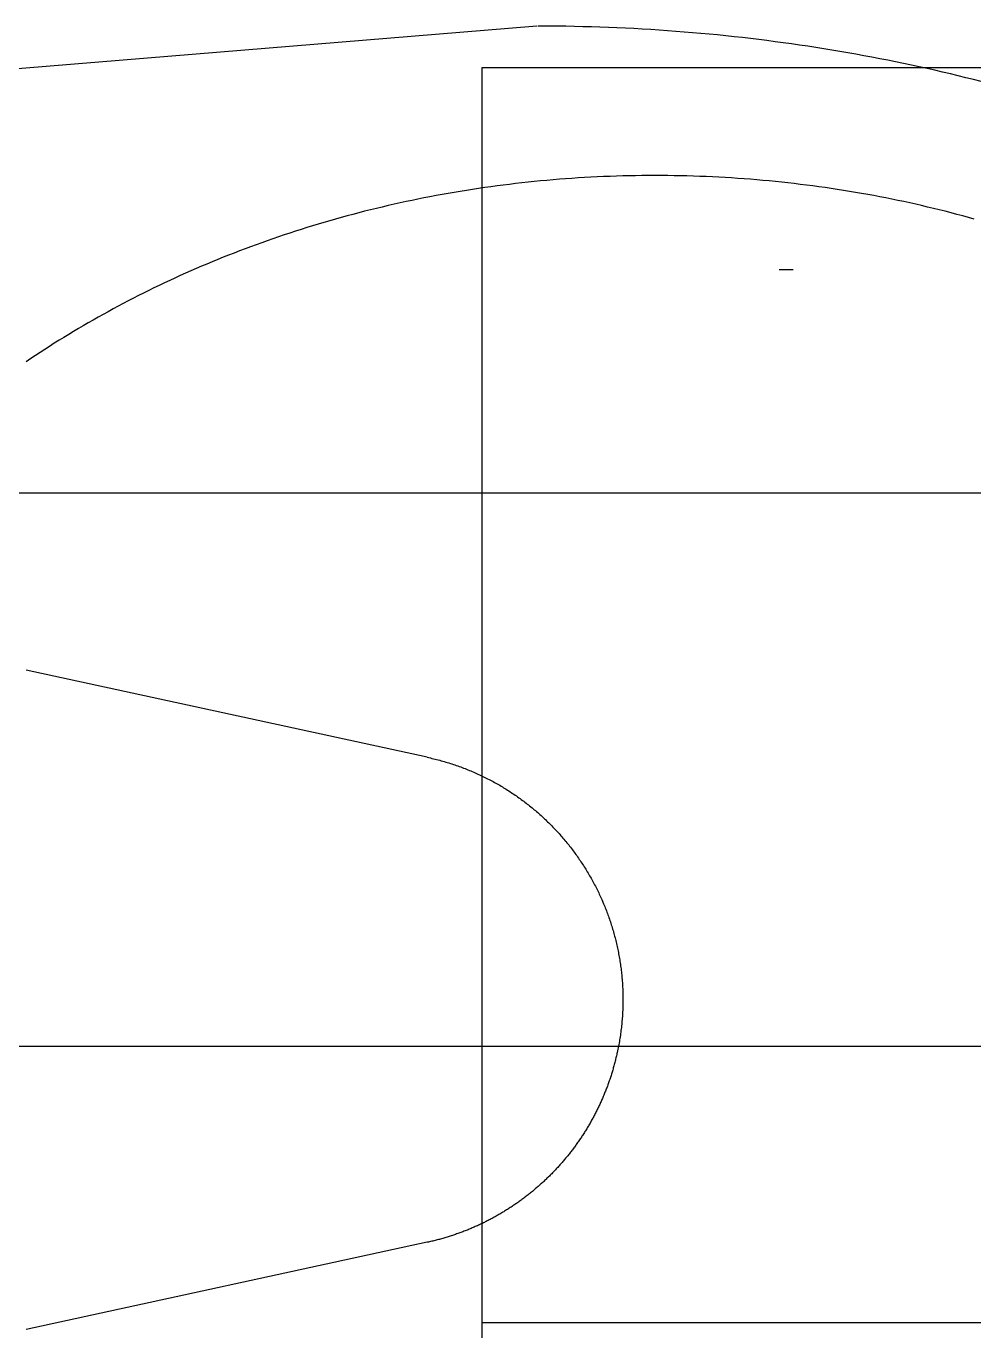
# Model space of a CAD drawing. Header units: millimetres. Extents: x 90740 to 167944, y -39332 to 25855.
# Drawn here: x 100253.5 to 100424.9, y 16700.9 to 16936.9 of the extents above; entities that cross this region are included whole.
import ezdxf

# ---------------------------------------------------------------- set-up
doc = ezdxf.new("R2010")
doc.units = ezdxf.units.MM
doc.layers.add('1__NP___MIESTNOSTIUK', color=7, linetype='Continuous')
doc.layers.add('PODLAHOVKA', color=7, linetype='Continuous')
doc.layers.add('XR$1$STANDARD', color=252, linetype='Continuous', lineweight=25)

# ---------------------------------------------------------------- blocks, each defined once
blk = doc.blocks.new('A$C90b3fe5d')
at = {"layer": 'XR$1$STANDARD', "linetype": 'Continuous', "lineweight": -2}
for p, q in [((1070.18, 20397.86), (742.23, 20370.83)), ((1070.79, 20397.86), (1070.38, 20397.86)), ((1072.35, 20397.85), (1070.79, 20397.86)), ((1073.9, 20397.84), (1072.35, 20397.85)), ((1075.44, 20397.82), (1073.9, 20397.84)), ((1076.99, 20397.79), (1075.44, 20397.82)), ((1078.53, 20397.75), (1076.99, 20397.79)), ((1080.07, 20397.71), (1078.53, 20397.75)), ((1081.61, 20397.66), (1080.07, 20397.71)), ((1083.14, 20397.61), (1081.61, 20397.66)), ((1084.68, 20397.54), (1083.14, 20397.61)), ((1086.21, 20397.47), (1084.68, 20397.54)), ((1087.73, 20397.4), (1086.21, 20397.47)), ((1089.26, 20397.31), (1087.73, 20397.4)), ((1090.78, 20397.22), (1089.26, 20397.31)), ((1092.3, 20397.12), (1090.78, 20397.22)), ((1093.82, 20397.02), (1092.3, 20397.12)), ((1095.33, 20396.91), (1093.82, 20397.02)), ((1096.84, 20396.79), (1095.33, 20396.91)), ((1098.35, 20396.66), (1096.84, 20396.79)), ((1099.85, 20396.53), (1098.35, 20396.66)), ((1101.36, 20396.39), (1099.85, 20396.53)), ((1102.86, 20396.25), (1101.36, 20396.39)), ((1104.35, 20396.1), (1102.86, 20396.25)), ((1105.85, 20395.94), (1104.35, 20396.1)), ((1107.34, 20395.77), (1105.85, 20395.94)), ((1108.82, 20395.6), (1107.34, 20395.77)), ((1110.31, 20395.42), (1108.82, 20395.6)), ((1111.79, 20395.24), (1110.31, 20395.42)), ((1113.27, 20395.04), (1111.79, 20395.24)), ((1114.74, 20394.85), (1113.27, 20395.04)), ((1116.22, 20394.64), (1114.74, 20394.85)), ((1117.68, 20394.43), (1116.22, 20394.64)), ((1119.15, 20394.21), (1117.68, 20394.43)), ((1120.61, 20393.99), (1119.15, 20394.21)), ((1122.07, 20393.76), (1120.61, 20393.99)), ((1123.53, 20393.52), (1122.07, 20393.76)), ((1124.98, 20393.27), (1123.53, 20393.52)), ((1126.43, 20393.02), (1124.98, 20393.27)), ((1127.87, 20392.77), (1126.43, 20393.02)), ((1129.32, 20392.5), (1127.87, 20392.77)), ((1130.75, 20392.24), (1129.32, 20392.5)), ((1132.19, 20391.96), (1130.75, 20392.24)), ((1133.62, 20391.68), (1132.19, 20391.96)), ((1135.05, 20391.39), (1133.62, 20391.68)), ((1136.47, 20391.1), (1135.05, 20391.39)), ((1137.89, 20390.79), (1136.47, 20391.1)), ((1139.31, 20390.49), (1137.89, 20390.79)), ((1140.73, 20390.17), (1139.31, 20390.49)), ((1142.14, 20389.86), (1140.73, 20390.17)), ((1143.54, 20389.53), (1142.14, 20389.86)), ((1144.94, 20389.2), (1143.54, 20389.53)), ((1146.34, 20388.86), (1144.94, 20389.2)), ((1147.74, 20388.52), (1146.34, 20388.86)), ((1149.13, 20388.17), (1147.74, 20388.52)), ((1150.51, 20387.81), (1149.13, 20388.17)), ((1068.61, 20369.63), (1067.48, 20369.5)), ((1069.73, 20369.74), (1068.61, 20369.63)), ((1070.86, 20369.85), (1069.73, 20369.74)), ((1071.99, 20369.96), (1070.86, 20369.85)), ((1073.13, 20370.06), (1071.99, 20369.96)), ((1074.26, 20370.15), (1073.13, 20370.06)), ((1075.4, 20370.24), (1074.26, 20370.15)), ((1076.54, 20370.32), (1075.4, 20370.24)), ((1077.68, 20370.39), (1076.54, 20370.32)), ((1078.83, 20370.46), (1077.68, 20370.39)), ((1079.97, 20370.53), (1078.83, 20370.46)), ((1081.12, 20370.58), (1079.97, 20370.53)), ((1082.27, 20370.64), (1081.12, 20370.58)), ((1083.42, 20370.68), (1082.27, 20370.64)), ((1084.57, 20370.72), (1083.42, 20370.68)), ((1085.73, 20370.75), (1084.57, 20370.72)), ((1086.88, 20370.78), (1085.73, 20370.75)), ((1088.04, 20370.8), (1086.88, 20370.78)), ((1089.2, 20370.82), (1088.04, 20370.8)), ((1090.37, 20370.83), (1089.2, 20370.82)), ((1091.53, 20370.83), (1090.37, 20370.83)), ((1092.69, 20370.83), (1091.53, 20370.83)), ((1091.53, 20370.83), (1091.53, 20370.83)), ((1093.86, 20370.82), (1092.69, 20370.83)), ((1095.02, 20370.8), (1093.86, 20370.82)), ((1096.18, 20370.78), (1095.02, 20370.8)), ((1097.33, 20370.75), (1096.18, 20370.78)), ((1098.49, 20370.72), (1097.33, 20370.75)), ((1099.64, 20370.68), (1098.49, 20370.72)), ((1100.79, 20370.64), (1099.64, 20370.68)), ((1101.94, 20370.58), (1100.79, 20370.64)), ((1103.09, 20370.53), (1101.94, 20370.58)), ((1104.24, 20370.46), (1103.09, 20370.53)), ((1105.38, 20370.39), (1104.24, 20370.46)), ((1106.52, 20370.32), (1105.38, 20370.39)), ((1107.66, 20370.24), (1106.52, 20370.32)), ((1108.8, 20370.15), (1107.66, 20370.24)), ((1109.93, 20370.06), (1108.8, 20370.15)), ((1111.07, 20369.96), (1109.93, 20370.06)), ((1112.2, 20369.85), (1111.07, 20369.96)), ((1113.33, 20369.74), (1112.2, 20369.85)), ((1114.46, 20369.63), (1113.33, 20369.74)), ((1115.58, 20369.5), (1114.46, 20369.63)), ((1051.97, 20367.2), (1050.88, 20366.99)), ((1053.06, 20367.4), (1051.97, 20367.2)), ((1054.16, 20367.59), (1053.06, 20367.4)), ((1055.25, 20367.78), (1054.16, 20367.59)), ((1056.35, 20367.97), (1055.25, 20367.78)), ((1057.46, 20368.15), (1056.35, 20367.97)), ((1058.56, 20368.32), (1057.46, 20368.15)), ((1059.67, 20368.49), (1058.56, 20368.32)), ((1060.78, 20368.65), (1059.67, 20368.49)), ((1061.89, 20368.81), (1060.78, 20368.65)), ((1063, 20368.96), (1061.89, 20368.81)), ((1064.12, 20369.1), (1063, 20368.96)), ((1065.24, 20369.24), (1064.12, 20369.1)), ((1066.36, 20369.38), (1065.24, 20369.24)), ((1067.48, 20369.5), (1066.36, 20369.38)), ((1116.7, 20369.38), (1115.58, 20369.5)), ((1117.82, 20369.24), (1116.7, 20369.38)), ((1118.94, 20369.1), (1117.82, 20369.24)), ((1120.06, 20368.96), (1118.94, 20369.1)), ((1121.17, 20368.81), (1120.06, 20368.96)), ((1122.28, 20368.65), (1121.17, 20368.81)), ((1123.39, 20368.49), (1122.28, 20368.65)), ((1124.5, 20368.32), (1123.39, 20368.49)), ((1125.61, 20368.15), (1124.5, 20368.32)), ((1126.71, 20367.97), (1125.61, 20368.15)), ((1127.81, 20367.78), (1126.71, 20367.97)), ((1128.9, 20367.59), (1127.81, 20367.78)), ((1130, 20367.4), (1128.9, 20367.59)), ((1131.09, 20367.2), (1130, 20367.4)), ((1132.18, 20366.99), (1131.09, 20367.2)), ((1041.19, 20364.88), (1040.12, 20364.62)), ((1042.25, 20365.14), (1041.19, 20364.88)), ((1043.32, 20365.39), (1042.25, 20365.14)), ((1044.39, 20365.63), (1043.32, 20365.39)), ((1045.47, 20365.87), (1044.39, 20365.63)), ((1046.55, 20366.11), (1045.47, 20365.87)), ((1047.63, 20366.34), (1046.55, 20366.11)), ((1048.71, 20366.56), (1047.63, 20366.34)), ((1049.79, 20366.78), (1048.71, 20366.56)), ((1050.88, 20366.99), (1049.79, 20366.78)), ((1133.27, 20366.78), (1132.18, 20366.99)), ((1134.35, 20366.56), (1133.27, 20366.78)), ((1135.44, 20366.34), (1134.35, 20366.56)), ((1136.52, 20366.11), (1135.44, 20366.34)), ((1137.59, 20365.87), (1136.52, 20366.11)), ((1138.67, 20365.63), (1137.59, 20365.87)), ((1139.74, 20365.39), (1138.67, 20365.63)), ((1140.81, 20365.14), (1139.74, 20365.39)), ((1141.87, 20364.88), (1140.81, 20365.14)), ((1142.94, 20364.62), (1141.87, 20364.88)), ((1032.76, 20362.65), (1031.71, 20362.35)), ((1033.8, 20362.95), (1032.76, 20362.65)), ((1034.85, 20363.24), (1033.8, 20362.95)), ((1035.9, 20363.53), (1034.85, 20363.24)), ((1036.95, 20363.81), (1035.9, 20363.53)), ((1038, 20364.09), (1036.95, 20363.81)), ((1039.06, 20364.36), (1038, 20364.09)), ((1040.12, 20364.62), (1039.06, 20364.36)), ((1144, 20364.36), (1142.94, 20364.62)), ((1145.06, 20364.09), (1144, 20364.36)), ((1146.11, 20363.81), (1145.06, 20364.09)), ((1147.17, 20363.53), (1146.11, 20363.81)), ((1148.22, 20363.24), (1147.17, 20363.53)), ((1149.26, 20362.95), (1148.22, 20363.24)), ((1024.51, 20360.09), (1023.49, 20359.74)), ((1025.53, 20360.43), (1024.51, 20360.09)), ((1026.55, 20360.76), (1025.53, 20360.43)), ((1027.58, 20361.09), (1026.55, 20360.76)), ((1028.61, 20361.41), (1027.58, 20361.09)), ((1029.64, 20361.73), (1028.61, 20361.41)), ((1030.68, 20362.04), (1029.64, 20361.73)), ((1031.71, 20362.35), (1030.68, 20362.04)), ((1018.45, 20357.95), (1017.45, 20357.58)), ((1019.45, 20358.32), (1018.45, 20357.95)), ((1020.46, 20358.68), (1019.45, 20358.32)), ((1021.47, 20359.04), (1020.46, 20358.68)), ((1022.48, 20359.4), (1021.47, 20359.04)), ((1023.49, 20359.74), (1022.48, 20359.4)), ((1012.51, 20355.64), (1011.53, 20355.24)), ((1013.49, 20356.04), (1012.51, 20355.64)), ((1014.48, 20356.43), (1013.49, 20356.04)), ((1015.47, 20356.82), (1014.48, 20356.43)), ((1016.46, 20357.2), (1015.47, 20356.82)), ((1017.45, 20357.58), (1016.46, 20357.2)), ((1006.69, 20353.16), (1005.73, 20352.73)), ((1007.65, 20353.58), (1006.69, 20353.16)), ((1008.62, 20354), (1007.65, 20353.58)), ((1009.59, 20354.42), (1008.62, 20354)), ((1010.56, 20354.83), (1009.59, 20354.42)), ((1011.53, 20355.24), (1010.56, 20354.83)), ((1001.93, 20350.96), (1000.99, 20350.5)), ((1002.88, 20351.41), (1001.93, 20350.96)), ((1003.83, 20351.85), (1002.88, 20351.41)), ((1004.78, 20352.29), (1003.83, 20351.85)), ((1005.73, 20352.73), (1004.78, 20352.29)), ((997.27, 20348.64), (996.35, 20348.17)), ((998.19, 20349.11), (997.27, 20348.64)), ((999.12, 20349.58), (998.19, 20349.11)), ((1000.06, 20350.04), (999.12, 20349.58)), ((1000.99, 20350.5), (1000.06, 20350.04)), ((992.69, 20346.21), (991.79, 20345.72)), ((993.6, 20346.71), (992.69, 20346.21)), ((994.51, 20347.2), (993.6, 20346.71)), ((995.43, 20347.68), (994.51, 20347.2)), ((996.35, 20348.17), (995.43, 20347.68)), ((988.22, 20343.68), (987.33, 20343.16)), ((989.1, 20344.19), (988.22, 20343.68)), ((990, 20344.7), (989.1, 20344.19)), ((990.89, 20345.21), (990, 20344.7)), ((991.79, 20345.72), (990.89, 20345.21)), ((984.7, 20341.57), (983.83, 20341.03)), ((985.57, 20342.1), (984.7, 20341.57)), ((986.45, 20342.63), (985.57, 20342.1)), ((987.33, 20343.16), (986.45, 20342.63)), ((980.4, 20338.84), (979.55, 20338.28)), ((981.25, 20339.39), (980.4, 20338.84)), ((982.11, 20339.94), (981.25, 20339.39)), ((982.97, 20340.49), (982.11, 20339.94)), ((983.83, 20341.03), (982.97, 20340.49)), ((978.71, 20337.72), (977.87, 20337.15)), ((979.55, 20338.28), (978.71, 20337.72)), ((1050.39, 20265.62), (977.89, 20281.38)), ((1050.39, 20265.62), (1050.68, 20265.56)), ((1050.68, 20265.56), (1050.96, 20265.5)), ((1050.96, 20265.5), (1051.24, 20265.43)), ((1051.24, 20265.43), (1051.52, 20265.36)), ((1051.52, 20265.36), (1051.8, 20265.3)), ((1051.8, 20265.3), (1052.08, 20265.22)), ((1052.08, 20265.22), (1052.36, 20265.15)), ((1052.36, 20265.15), (1052.64, 20265.08)), ((1052.64, 20265.08), (1052.91, 20265)), ((1052.91, 20265), (1053.19, 20264.92)), ((1053.19, 20264.92), (1053.47, 20264.84)), ((1053.47, 20264.84), (1053.74, 20264.76)), ((1053.74, 20264.76), (1054.01, 20264.68)), ((1054.01, 20264.68), (1054.29, 20264.6)), ((1054.29, 20264.6), (1054.56, 20264.51)), ((1054.56, 20264.51), (1054.83, 20264.42)), ((1054.83, 20264.42), (1055.1, 20264.34)), ((1055.1, 20264.34), (1055.37, 20264.24)), ((1055.37, 20264.24), (1055.63, 20264.15)), ((1055.63, 20264.15), (1055.9, 20264.06)), ((1055.9, 20264.06), (1056.17, 20263.96)), ((1056.17, 20263.96), (1056.43, 20263.87)), ((1056.43, 20263.87), (1056.7, 20263.77)), ((1056.7, 20263.77), (1056.96, 20263.67)), ((1056.96, 20263.67), (1057.22, 20263.57)), ((1057.22, 20263.57), (1057.49, 20263.46)), ((1057.49, 20263.46), (1057.75, 20263.36)), ((1057.75, 20263.36), (1058.01, 20263.25)), ((1058.01, 20263.25), (1058.27, 20263.15)), ((1058.27, 20263.15), (1058.52, 20263.04)), ((1058.52, 20263.04), (1058.78, 20262.93)), ((1058.78, 20262.93), (1059.04, 20262.81)), ((1059.04, 20262.81), (1059.29, 20262.7)), ((1059.29, 20262.7), (1059.55, 20262.58)), ((1059.55, 20262.58), (1059.8, 20262.47)), ((1059.8, 20262.47), (1060.05, 20262.35)), ((1060.05, 20262.35), (1060.3, 20262.23)), ((1060.3, 20262.23), (1060.56, 20262.11)), ((1060.56, 20262.11), (1060.8, 20261.99)), ((1060.8, 20261.99), (1061.05, 20261.86)), ((1061.05, 20261.86), (1061.3, 20261.74)), ((1061.3, 20261.74), (1061.55, 20261.61)), ((1061.55, 20261.61), (1061.79, 20261.48)), ((1061.79, 20261.48), (1062.04, 20261.35)), ((1062.04, 20261.35), (1062.28, 20261.22)), ((1062.28, 20261.22), (1062.52, 20261.09)), ((1062.52, 20261.09), (1062.77, 20260.96)), ((1062.77, 20260.96), (1063.01, 20260.82)), ((1063.01, 20260.82), (1063.25, 20260.68)), ((1063.25, 20260.68), (1063.48, 20260.55)), ((1063.48, 20260.55), (1063.72, 20260.41)), ((1063.72, 20260.41), (1063.96, 20260.26)), ((1063.96, 20260.26), (1064.19, 20260.12)), ((1064.19, 20260.12), (1064.43, 20259.98)), ((1064.43, 20259.98), (1064.66, 20259.83)), ((1064.66, 20259.83), (1064.89, 20259.69)), ((1064.89, 20259.69), (1065.13, 20259.54)), ((1065.13, 20259.54), (1065.36, 20259.39)), ((1065.36, 20259.39), (1065.58, 20259.24)), ((1065.58, 20259.24), (1065.81, 20259.09)), ((1065.81, 20259.09), (1066.04, 20258.94)), ((1066.04, 20258.94), (1066.27, 20258.78)), ((1066.27, 20258.78), (1066.49, 20258.63)), ((1066.49, 20258.63), (1066.71, 20258.47)), ((1066.71, 20258.47), (1066.94, 20258.31)), ((1066.94, 20258.31), (1067.16, 20258.15)), ((1067.16, 20258.15), (1067.38, 20257.99)), ((1067.38, 20257.99), (1067.6, 20257.83)), ((1067.6, 20257.83), (1067.82, 20257.67)), ((1067.82, 20257.67), (1068.04, 20257.5)), ((1068.04, 20257.5), (1068.25, 20257.34)), ((1068.25, 20257.34), (1068.47, 20257.17)), ((1068.47, 20257.17), (1068.68, 20257)), ((1068.68, 20257), (1068.89, 20256.83)), ((1068.89, 20256.83), (1069.11, 20256.66)), ((1069.11, 20256.66), (1069.32, 20256.49)), ((1069.32, 20256.49), (1069.53, 20256.32)), ((1069.53, 20256.32), (1069.73, 20256.14)), ((1069.73, 20256.14), (1069.94, 20255.97)), ((1069.94, 20255.97), (1070.15, 20255.79)), ((1070.15, 20255.79), (1070.35, 20255.61)), ((1070.35, 20255.61), (1070.56, 20255.43)), ((1070.56, 20255.43), (1070.76, 20255.25)), ((1070.76, 20255.25), (1070.96, 20255.07)), ((1070.96, 20255.07), (1071.16, 20254.89)), ((1071.16, 20254.89), (1071.36, 20254.71)), ((1071.36, 20254.71), (1071.56, 20254.52)), ((1071.56, 20254.52), (1071.75, 20254.34)), ((1071.75, 20254.34), (1071.95, 20254.15)), ((1071.95, 20254.15), (1072.14, 20253.96)), ((1072.14, 20253.96), (1072.34, 20253.77)), ((1072.34, 20253.77), (1072.53, 20253.58)), ((1072.53, 20253.58), (1072.72, 20253.39)), ((1072.72, 20253.39), (1072.91, 20253.2)), ((1072.91, 20253.2), (1073.1, 20253)), ((1073.1, 20253), (1073.29, 20252.81)), ((1073.29, 20252.81), (1073.47, 20252.61)), ((1073.47, 20252.61), (1073.66, 20252.41)), ((1073.66, 20252.41), (1073.84, 20252.22)), ((1073.84, 20252.22), (1074.02, 20252.02)), ((1074.02, 20252.02), (1074.2, 20251.82)), ((1074.2, 20251.82), (1074.38, 20251.62)), ((1074.38, 20251.62), (1074.56, 20251.41)), ((1074.56, 20251.41), (1074.74, 20251.21)), ((1074.74, 20251.21), (1074.92, 20251.01)), ((1074.92, 20251.01), (1075.09, 20250.8)), ((1075.09, 20250.8), (1075.26, 20250.6)), ((1075.26, 20250.6), (1075.44, 20250.39)), ((1075.44, 20250.39), (1075.61, 20250.18)), ((1075.61, 20250.18), (1075.78, 20249.97)), ((1075.78, 20249.97), (1075.95, 20249.76)), ((1075.95, 20249.76), (1076.11, 20249.55)), ((1076.11, 20249.55), (1076.28, 20249.34)), ((1076.28, 20249.34), (1076.44, 20249.12)), ((1076.44, 20249.12), (1076.61, 20248.91)), ((1076.61, 20248.91), (1076.77, 20248.69)), ((1076.77, 20248.69), (1076.93, 20248.48)), ((1076.93, 20248.48), (1077.09, 20248.26)), ((1077.09, 20248.26), (1077.25, 20248.04)), ((1077.25, 20248.04), (1077.41, 20247.83)), ((1077.41, 20247.83), (1077.56, 20247.61)), ((1077.56, 20247.61), (1077.72, 20247.38)), ((1077.72, 20247.38), (1077.87, 20247.16)), ((1077.87, 20247.16), (1078.02, 20246.94)), ((1078.02, 20246.94), (1078.17, 20246.72)), ((1078.17, 20246.72), (1078.32, 20246.49)), ((1078.32, 20246.49), (1078.47, 20246.27)), ((1078.47, 20246.27), (1078.61, 20246.04)), ((1078.61, 20246.04), (1078.76, 20245.82)), ((1078.76, 20245.82), (1078.9, 20245.59)), ((1078.9, 20245.59), (1079.04, 20245.36)), ((1079.04, 20245.36), (1079.18, 20245.13)), ((1079.18, 20245.13), (1079.32, 20244.9)), ((1079.32, 20244.9), (1079.46, 20244.67)), ((1079.46, 20244.67), (1079.6, 20244.44)), ((1079.6, 20244.44), (1079.73, 20244.2)), ((1079.73, 20244.2), (1079.87, 20243.97)), ((1079.87, 20243.97), (1080, 20243.74)), ((1080, 20243.74), (1080.13, 20243.5)), ((1080.13, 20243.5), (1080.26, 20243.26)), ((1080.26, 20243.26), (1080.39, 20243.03)), ((1080.39, 20243.03), (1080.52, 20242.79)), ((1080.52, 20242.79), (1080.64, 20242.55)), ((1080.64, 20242.55), (1080.77, 20242.31)), ((1080.77, 20242.31), (1080.89, 20242.07)), ((1080.89, 20242.07), (1081.01, 20241.83)), ((1081.01, 20241.83), (1081.13, 20241.59)), ((1081.13, 20241.59), (1081.25, 20241.35)), ((1081.25, 20241.35), (1081.37, 20241.11)), ((1081.37, 20241.11), (1081.48, 20240.86)), ((1081.48, 20240.86), (1081.6, 20240.62)), ((1081.6, 20240.62), (1081.71, 20240.37)), ((1081.71, 20240.37), (1081.82, 20240.13)), ((1081.82, 20240.13), (1081.93, 20239.88)), ((1081.93, 20239.88), (1082.04, 20239.63)), ((1082.04, 20239.63), (1082.15, 20239.39)), ((1082.15, 20239.39), (1082.25, 20239.14)), ((1082.25, 20239.14), (1082.35, 20238.89)), ((1082.35, 20238.89), (1082.46, 20238.64)), ((1082.46, 20238.64), (1082.56, 20238.39)), ((1082.56, 20238.39), (1082.66, 20238.14)), ((1082.66, 20238.14), (1082.76, 20237.88)), ((1082.76, 20237.88), (1082.85, 20237.63)), ((1082.85, 20237.63), (1082.95, 20237.38)), ((1082.95, 20237.38), (1083.04, 20237.13)), ((1083.04, 20237.13), (1083.13, 20236.87)), ((1083.13, 20236.87), (1083.22, 20236.62)), ((1083.22, 20236.62), (1083.31, 20236.36)), ((1083.31, 20236.36), (1083.4, 20236.1)), ((1083.4, 20236.1), (1083.49, 20235.85)), ((1083.49, 20235.85), (1083.57, 20235.59)), ((1083.57, 20235.59), (1083.65, 20235.33)), ((1083.65, 20235.33), (1083.73, 20235.07)), ((1083.73, 20235.07), (1083.81, 20234.81)), ((1083.81, 20234.81), (1083.89, 20234.55)), ((1083.89, 20234.55), (1083.97, 20234.29)), ((1083.97, 20234.29), (1084.04, 20234.03)), ((1084.04, 20234.03), (1084.12, 20233.77)), ((1084.12, 20233.77), (1084.19, 20233.51)), ((1084.19, 20233.51), (1084.26, 20233.25)), ((1084.26, 20233.25), (1084.33, 20232.99)), ((1084.33, 20232.99), (1084.4, 20232.72)), ((1084.4, 20232.72), (1084.46, 20232.46)), ((1084.46, 20232.46), (1084.53, 20232.19)), ((1084.53, 20232.19), (1084.59, 20231.93)), ((1084.59, 20231.93), (1084.65, 20231.66)), ((1084.65, 20231.66), (1084.71, 20231.4)), ((1084.71, 20231.4), (1084.77, 20231.13)), ((1084.77, 20231.13), (1084.82, 20230.86)), ((1084.82, 20230.86), (1084.88, 20230.6)), ((1084.88, 20230.6), (1084.93, 20230.33)), ((1084.93, 20230.33), (1084.98, 20230.06)), ((1084.98, 20230.06), (1085.03, 20229.79)), ((1085.03, 20229.79), (1085.08, 20229.52)), ((1085.08, 20229.52), (1085.13, 20229.25)), ((1085.13, 20229.25), (1085.17, 20228.98)), ((1085.17, 20228.98), (1085.22, 20228.71)), ((1085.22, 20228.71), (1085.26, 20228.44)), ((1085.26, 20228.44), (1085.3, 20228.17)), ((1085.3, 20228.17), (1085.34, 20227.9)), ((1085.34, 20227.9), (1085.37, 20227.63)), ((1085.37, 20227.63), (1085.41, 20227.35)), ((1085.41, 20227.35), (1085.44, 20227.08)), ((1085.44, 20227.08), (1085.47, 20226.81)), ((1085.47, 20226.81), (1085.5, 20226.53)), ((1085.5, 20226.53), (1085.53, 20226.26)), ((1085.53, 20226.26), (1085.56, 20225.98)), ((1085.56, 20225.98), (1085.58, 20225.71)), ((1085.58, 20225.71), (1085.61, 20225.43)), ((1085.61, 20225.43), (1085.63, 20225.16)), ((1085.63, 20225.16), (1085.65, 20224.88)), ((1085.65, 20224.88), (1085.67, 20224.61)), ((1085.67, 20224.61), (1085.68, 20224.33)), ((1085.68, 20224.33), (1085.7, 20224.05)), ((1085.7, 20224.05), (1085.71, 20223.78)), ((1085.71, 20223.78), (1085.72, 20223.5)), ((1085.72, 20223.5), (1085.73, 20223.22)), ((1085.73, 20223.22), (1085.74, 20222.94)), ((1085.74, 20222.94), (1085.75, 20222.67)), ((1085.75, 20220.99), (1085.74, 20220.71)), ((1085.75, 20222.67), (1085.75, 20222.39)), ((1085.75, 20222.39), (1085.75, 20222.11)), ((1085.75, 20222.11), (1085.75, 20221.83)), ((1085.75, 20221.83), (1085.75, 20221.55)), ((1085.75, 20221.55), (1085.75, 20221.27)), ((1085.75, 20221.27), (1085.75, 20220.99)), ((1085.65, 20218.75), (1085.63, 20218.47)), ((1085.67, 20219.03), (1085.65, 20218.75)), ((1085.68, 20219.31), (1085.67, 20219.03)), ((1085.7, 20219.59), (1085.68, 20219.31)), ((1085.71, 20219.87), (1085.7, 20219.59)), ((1085.72, 20220.15), (1085.71, 20219.87)), ((1085.73, 20220.43), (1085.72, 20220.15)), ((1085.74, 20220.71), (1085.73, 20220.43)), ((1085.4, 20216.21), (1085.37, 20215.92)), ((1085.44, 20216.49), (1085.4, 20216.21)), ((1085.47, 20216.77), (1085.44, 20216.49)), ((1085.5, 20217.06), (1085.47, 20216.77)), ((1085.53, 20217.34), (1085.5, 20217.06)), ((1085.56, 20217.62), (1085.53, 20217.34)), ((1085.58, 20217.9), (1085.56, 20217.62)), ((1085.61, 20218.18), (1085.58, 20217.9)), ((1085.63, 20218.47), (1085.61, 20218.18)), ((1085.06, 20213.94), (1085.01, 20213.66)), ((1085.11, 20214.23), (1085.06, 20213.94)), ((1085.15, 20214.51), (1085.11, 20214.23)), ((1085.2, 20214.79), (1085.15, 20214.51)), ((1085.24, 20215.08), (1085.2, 20214.79)), ((1085.29, 20215.36), (1085.24, 20215.08)), ((1085.33, 20215.64), (1085.29, 20215.36)), ((1085.37, 20215.92), (1085.33, 20215.64)), ((1084.54, 20211.44), (1084.49, 20211.24)), ((1084.59, 20211.64), (1084.54, 20211.44)), ((1084.63, 20211.84), (1084.59, 20211.64)), ((1084.68, 20212.04), (1084.63, 20211.84)), ((1084.72, 20212.24), (1084.68, 20212.04)), ((1084.78, 20212.52), (1084.72, 20212.24)), ((1084.84, 20212.81), (1084.78, 20212.52)), ((1084.9, 20213.09), (1084.84, 20212.81)), ((1084.95, 20213.37), (1084.9, 20213.09)), ((1085.01, 20213.66), (1084.95, 20213.37)), ((1083.91, 20209.06), (1083.85, 20208.87)), ((1083.97, 20209.26), (1083.91, 20209.06)), ((1084.02, 20209.46), (1083.97, 20209.26)), ((1084.08, 20209.65), (1084.02, 20209.46)), ((1084.13, 20209.85), (1084.08, 20209.65)), ((1084.19, 20210.05), (1084.13, 20209.85)), ((1084.24, 20210.24), (1084.19, 20210.05)), ((1084.29, 20210.44), (1084.24, 20210.24)), ((1084.34, 20210.64), (1084.29, 20210.44)), ((1084.39, 20210.84), (1084.34, 20210.64)), ((1084.44, 20211.04), (1084.39, 20210.84)), ((1084.49, 20211.24), (1084.44, 20211.04)), ((1083.16, 20206.75), (1083.09, 20206.56)), ((1083.22, 20206.94), (1083.16, 20206.75)), ((1083.29, 20207.13), (1083.22, 20206.94)), ((1083.36, 20207.32), (1083.29, 20207.13)), ((1083.42, 20207.51), (1083.36, 20207.32)), ((1083.48, 20207.7), (1083.42, 20207.51)), ((1083.55, 20207.9), (1083.48, 20207.7)), ((1083.61, 20208.09), (1083.55, 20207.9)), ((1083.67, 20208.29), (1083.61, 20208.09)), ((1083.73, 20208.48), (1083.67, 20208.29)), ((1083.79, 20208.67), (1083.73, 20208.48)), ((1083.85, 20208.87), (1083.79, 20208.67)), ((1082.28, 20204.49), (1082.21, 20204.3)), ((1082.36, 20204.67), (1082.28, 20204.49)), ((1082.44, 20204.86), (1082.36, 20204.67)), ((1082.51, 20205.04), (1082.44, 20204.86)), ((1082.59, 20205.23), (1082.51, 20205.04)), ((1082.66, 20205.42), (1082.59, 20205.23)), ((1082.73, 20205.61), (1082.66, 20205.42)), ((1082.81, 20205.8), (1082.73, 20205.61)), ((1082.88, 20205.99), (1082.81, 20205.8)), ((1082.95, 20206.17), (1082.88, 20205.99)), ((1083.02, 20206.36), (1082.95, 20206.17)), ((1083.09, 20206.56), (1083.02, 20206.36)), ((1081.21, 20202.11), (1081.12, 20201.93)), ((1081.3, 20202.29), (1081.21, 20202.11)), ((1081.38, 20202.47), (1081.3, 20202.29)), ((1081.47, 20202.65), (1081.38, 20202.47)), ((1081.55, 20202.83), (1081.47, 20202.65)), ((1081.64, 20203.01), (1081.55, 20202.83)), ((1081.72, 20203.2), (1081.64, 20203.01)), ((1081.8, 20203.38), (1081.72, 20203.2)), ((1081.89, 20203.56), (1081.8, 20203.38)), ((1081.97, 20203.75), (1081.89, 20203.56)), ((1082.05, 20203.93), (1081.97, 20203.75)), ((1082.13, 20204.11), (1082.05, 20203.93)), ((1082.21, 20204.3), (1082.13, 20204.11)), ((1079.91, 20199.63), (1079.81, 20199.46)), ((1080, 20199.8), (1079.91, 20199.63)), ((1080.1, 20199.98), (1080, 20199.8)), ((1080.2, 20200.15), (1080.1, 20199.98)), ((1080.29, 20200.33), (1080.2, 20200.15)), ((1080.39, 20200.5), (1080.29, 20200.33)), ((1080.48, 20200.68), (1080.39, 20200.5)), ((1080.58, 20200.86), (1080.48, 20200.68)), ((1080.67, 20201.03), (1080.58, 20200.86)), ((1080.76, 20201.21), (1080.67, 20201.03)), ((1080.85, 20201.39), (1080.76, 20201.21)), ((1080.94, 20201.57), (1080.85, 20201.39)), ((1081.03, 20201.75), (1080.94, 20201.57)), ((1081.12, 20201.93), (1081.03, 20201.75)), ((1078.46, 20197.25), (1078.35, 20197.08)), ((1078.56, 20197.42), (1078.46, 20197.25)), ((1078.67, 20197.58), (1078.56, 20197.42)), ((1078.78, 20197.75), (1078.67, 20197.58)), ((1078.88, 20197.92), (1078.78, 20197.75)), ((1078.99, 20198.09), (1078.88, 20197.92)), ((1079.09, 20198.26), (1078.99, 20198.09)), ((1079.2, 20198.43), (1079.09, 20198.26)), ((1079.3, 20198.6), (1079.2, 20198.43)), ((1079.4, 20198.77), (1079.3, 20198.6)), ((1079.51, 20198.94), (1079.4, 20198.77)), ((1079.61, 20199.11), (1079.51, 20198.94)), ((1079.71, 20199.29), (1079.61, 20199.11)), ((1079.81, 20199.46), (1079.71, 20199.29)), ((1076.87, 20194.97), (1076.75, 20194.81)), ((1076.98, 20195.13), (1076.87, 20194.97)), ((1077.1, 20195.29), (1076.98, 20195.13)), ((1077.22, 20195.45), (1077.1, 20195.29)), ((1077.33, 20195.61), (1077.22, 20195.45)), ((1077.45, 20195.77), (1077.33, 20195.61)), ((1077.56, 20195.94), (1077.45, 20195.77)), ((1077.68, 20196.1), (1077.56, 20195.94)), ((1077.79, 20196.26), (1077.68, 20196.1)), ((1077.9, 20196.42), (1077.79, 20196.26)), ((1078.02, 20196.59), (1077.9, 20196.42)), ((1078.13, 20196.75), (1078.02, 20196.59)), ((1078.24, 20196.92), (1078.13, 20196.75)), ((1078.35, 20197.08), (1078.24, 20196.92)), ((1075.01, 20192.65), (1074.88, 20192.5)), ((1075.14, 20192.8), (1075.01, 20192.65)), ((1075.27, 20192.95), (1075.14, 20192.8)), ((1075.4, 20193.1), (1075.27, 20192.95)), ((1075.52, 20193.26), (1075.4, 20193.1)), ((1075.65, 20193.41), (1075.52, 20193.26)), ((1075.77, 20193.56), (1075.65, 20193.41)), ((1075.9, 20193.72), (1075.77, 20193.56)), ((1076.02, 20193.87), (1075.9, 20193.72)), ((1076.14, 20194.03), (1076.02, 20193.87)), ((1076.27, 20194.18), (1076.14, 20194.03)), ((1076.39, 20194.34), (1076.27, 20194.18)), ((1076.51, 20194.5), (1076.39, 20194.34)), ((1076.63, 20194.65), (1076.51, 20194.5)), ((1076.75, 20194.81), (1076.63, 20194.65)), ((1072.74, 20190.17), (1072.6, 20190.03)), ((1072.88, 20190.31), (1072.74, 20190.17)), ((1073.01, 20190.46), (1072.88, 20190.31)), ((1073.15, 20190.6), (1073.01, 20190.46)), ((1073.29, 20190.74), (1073.15, 20190.6)), ((1073.43, 20190.88), (1073.29, 20190.74)), ((1073.56, 20191.03), (1073.43, 20190.88)), ((1073.7, 20191.17), (1073.56, 20191.03)), ((1073.83, 20191.32), (1073.7, 20191.17)), ((1073.97, 20191.46), (1073.83, 20191.32)), ((1074.1, 20191.61), (1073.97, 20191.46)), ((1074.23, 20191.76), (1074.1, 20191.61)), ((1074.36, 20191.9), (1074.23, 20191.76)), ((1074.49, 20192.05), (1074.36, 20191.9)), ((1074.63, 20192.2), (1074.49, 20192.05)), ((1074.76, 20192.35), (1074.63, 20192.2)), ((1074.88, 20192.5), (1074.76, 20192.35)), ((1070.28, 20187.88), (1070.13, 20187.75)), ((1070.43, 20188.01), (1070.28, 20187.88)), ((1070.58, 20188.14), (1070.43, 20188.01)), ((1070.73, 20188.27), (1070.58, 20188.14)), ((1070.88, 20188.4), (1070.73, 20188.27)), ((1071.02, 20188.53), (1070.88, 20188.4)), ((1071.17, 20188.67), (1071.02, 20188.53)), ((1071.31, 20188.8), (1071.17, 20188.67)), ((1071.46, 20188.93), (1071.31, 20188.8)), ((1071.6, 20189.07), (1071.46, 20188.93)), ((1071.75, 20189.2), (1071.6, 20189.07)), ((1071.89, 20189.34), (1071.75, 20189.2)), ((1072.03, 20189.48), (1071.89, 20189.34)), ((1072.18, 20189.62), (1072.03, 20189.48)), ((1072.32, 20189.75), (1072.18, 20189.62)), ((1072.46, 20189.89), (1072.32, 20189.75)), ((1072.6, 20190.03), (1072.46, 20189.89)), ((1067.34, 20185.53), (1067.18, 20185.41)), ((1067.5, 20185.65), (1067.34, 20185.53)), ((1067.66, 20185.76), (1067.5, 20185.65)), ((1067.82, 20185.88), (1067.66, 20185.76)), ((1067.98, 20186), (1067.82, 20185.88)), ((1068.13, 20186.12), (1067.98, 20186)), ((1068.29, 20186.24), (1068.13, 20186.12)), ((1068.45, 20186.37), (1068.29, 20186.24)), ((1068.6, 20186.49), (1068.45, 20186.37)), ((1068.76, 20186.61), (1068.6, 20186.49)), ((1068.91, 20186.73), (1068.76, 20186.61)), ((1069.07, 20186.86), (1068.91, 20186.73)), ((1069.22, 20186.98), (1069.07, 20186.86)), ((1069.38, 20187.11), (1069.22, 20186.98)), ((1069.53, 20187.23), (1069.38, 20187.11)), ((1069.68, 20187.36), (1069.53, 20187.23)), ((1069.83, 20187.49), (1069.68, 20187.36)), ((1069.98, 20187.62), (1069.83, 20187.49)), ((1070.13, 20187.75), (1069.98, 20187.62)), ((1063.69, 20183.12), (1063.52, 20183.02)), ((1063.86, 20183.23), (1063.69, 20183.12)), ((1064.03, 20183.33), (1063.86, 20183.23)), ((1064.2, 20183.43), (1064.03, 20183.33)), ((1064.37, 20183.54), (1064.2, 20183.43)), ((1064.54, 20183.64), (1064.37, 20183.54)), ((1064.71, 20183.75), (1064.54, 20183.64)), ((1064.88, 20183.85), (1064.71, 20183.75)), ((1065.05, 20183.96), (1064.88, 20183.85)), ((1065.21, 20184.07), (1065.05, 20183.96)), ((1065.38, 20184.17), (1065.21, 20184.07)), ((1065.55, 20184.28), (1065.38, 20184.17)), ((1065.71, 20184.39), (1065.55, 20184.28)), ((1065.88, 20184.5), (1065.71, 20184.39)), ((1066.04, 20184.62), (1065.88, 20184.5)), ((1066.21, 20184.73), (1066.04, 20184.62)), ((1066.37, 20184.84), (1066.21, 20184.73)), ((1066.53, 20184.95), (1066.37, 20184.84)), ((1066.7, 20185.07), (1066.53, 20184.95)), ((1066.86, 20185.18), (1066.7, 20185.07)), ((1067.02, 20185.3), (1066.86, 20185.18)), ((1067.18, 20185.41), (1067.02, 20185.3)), ((1059.07, 20180.74), (1058.89, 20180.66)), ((1059.25, 20180.83), (1059.07, 20180.74)), ((1059.44, 20180.91), (1059.25, 20180.83)), ((1059.62, 20180.99), (1059.44, 20180.91)), ((1059.8, 20181.08), (1059.62, 20180.99)), ((1059.98, 20181.16), (1059.8, 20181.08)), ((1060.16, 20181.25), (1059.98, 20181.16)), ((1060.35, 20181.33), (1060.16, 20181.25)), ((1060.53, 20181.42), (1060.35, 20181.33)), ((1060.71, 20181.51), (1060.53, 20181.42)), ((1060.88, 20181.6), (1060.71, 20181.51)), ((1061.06, 20181.69), (1060.88, 20181.6)), ((1061.24, 20181.78), (1061.06, 20181.69)), ((1061.42, 20181.87), (1061.24, 20181.78)), ((1061.6, 20181.96), (1061.42, 20181.87)), ((1061.77, 20182.05), (1061.6, 20181.96)), ((1061.95, 20182.15), (1061.77, 20182.05)), ((1062.13, 20182.24), (1061.95, 20182.15)), ((1062.3, 20182.34), (1062.13, 20182.24)), ((1062.48, 20182.43), (1062.3, 20182.34)), ((1062.65, 20182.53), (1062.48, 20182.43)), ((1062.83, 20182.63), (1062.65, 20182.53)), ((1063, 20182.73), (1062.83, 20182.63)), ((1063.17, 20182.82), (1063, 20182.73)), ((1063.35, 20182.92), (1063.17, 20182.82)), ((1063.52, 20183.02), (1063.35, 20182.92)), ((1052.39, 20178.39), (1052.19, 20178.34)), ((1052.59, 20178.44), (1052.39, 20178.39)), ((1052.78, 20178.5), (1052.59, 20178.44)), ((1052.98, 20178.55), (1052.78, 20178.5)), ((1053.18, 20178.61), (1052.98, 20178.55)), ((1053.37, 20178.67), (1053.18, 20178.61)), ((1053.57, 20178.72), (1053.37, 20178.67)), ((1053.76, 20178.78), (1053.57, 20178.72)), ((1053.96, 20178.84), (1053.76, 20178.78)), ((1054.15, 20178.9), (1053.96, 20178.84)), ((1054.35, 20178.96), (1054.15, 20178.9)), ((1054.54, 20179.02), (1054.35, 20178.96)), ((1054.73, 20179.08), (1054.54, 20179.02)), ((1054.93, 20179.15), (1054.73, 20179.08)), ((1055.12, 20179.21), (1054.93, 20179.15)), ((1055.31, 20179.28), (1055.12, 20179.21)), ((1055.5, 20179.34), (1055.31, 20179.28)), ((1055.7, 20179.41), (1055.5, 20179.34)), ((1055.89, 20179.48), (1055.7, 20179.41)), ((1056.08, 20179.54), (1055.89, 20179.48)), ((1056.27, 20179.61), (1056.08, 20179.54)), ((1056.46, 20179.68), (1056.27, 20179.61)), ((1056.65, 20179.75), (1056.46, 20179.68)), ((1056.84, 20179.82), (1056.65, 20179.75)), ((1057.02, 20179.9), (1056.84, 20179.82)), ((1057.21, 20179.97), (1057.02, 20179.9)), ((1057.4, 20180.04), (1057.21, 20179.97)), ((1057.59, 20180.12), (1057.4, 20180.04)), ((1057.77, 20180.19), (1057.59, 20180.12)), ((1057.96, 20180.27), (1057.77, 20180.19)), ((1058.15, 20180.35), (1057.96, 20180.27)), ((1058.33, 20180.42), (1058.15, 20180.35)), ((1058.52, 20180.5), (1058.33, 20180.42)), ((1058.7, 20180.58), (1058.52, 20180.5)), ((1058.89, 20180.66), (1058.7, 20180.58)), ((1050.39, 20177.91), (977.89, 20162.16)), ((1050.59, 20177.95), (1050.39, 20177.91)), ((1050.79, 20178), (1050.59, 20177.95)), ((1051, 20178.05), (1050.79, 20178)), ((1051.2, 20178.09), (1051, 20178.05)), ((1051.4, 20178.14), (1051.2, 20178.09)), ((1051.59, 20178.19), (1051.4, 20178.14)), ((1051.79, 20178.24), (1051.59, 20178.19)), ((1051.99, 20178.29), (1051.79, 20178.24)), ((1052.19, 20178.34), (1051.99, 20178.29))]:
    blk.add_line(p, q, dxfattribs=at)
blk.add_arc((1116.19, 20195.32), 158.46, 89.8773, 90.7891, dxfattribs=at)

msp = doc.modelspace()

# ---------------------------------------------------------------- linework, layer by layer
at = {"layer": '1__NP___MIESTNOSTIUK', "color": 18}
for p, q in [((100335.96, 16702.38), (100335.96, 16929.38)), ((100335.96, 16929.38), (101835.96, 16929.38)), ((100335.96, 16502.38), (100335.96, 16702.38)), ((100335.96, 16702.38), (101835.96, 16702.38)), ((100335.96, 16702.38), (101835.96, 16702.38))]:
    msp.add_line(p, q, dxfattribs=at)
at = {"layer": 'PODLAHOVKA', "color": 12, "ltscale": 5}
msp.add_lwpolyline([(103611.85, 16852.38), (100157.74, 16852.38), (100146.63, 16847.78), (100121.15, 16822.3), (100117.89, 16814.45), (100117.89, 16790.32), (100121.15, 16782.46), (100146.63, 16756.98), (100157.74, 16752.38), (102106.82, 16752.38)], dxfattribs=at)

# ---------------------------------------------------------------- block references
at = {"linetype": 'Continuous'}
msp.add_blockref('A$C90b3fe5d', (99275.67, -3461), dxfattribs=at)

doc.saveas('drawing.dxf')
